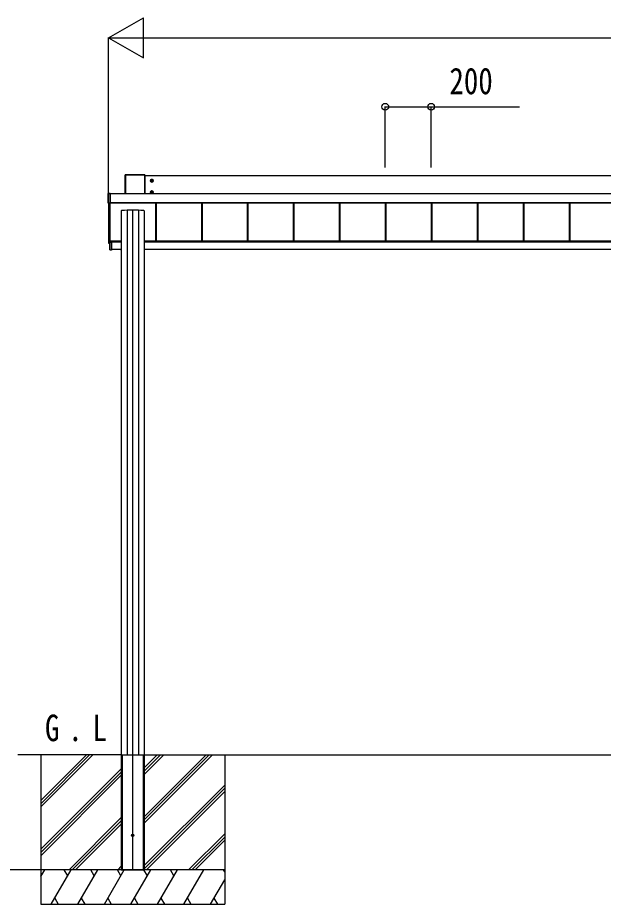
# Model space of a CAD drawing. Units: millimetres, scale not verified. Extents: x -14718 to 14718, y -10395 to 10395.
# Drawn here: x -11908 to -9360, y -7998 to -4139 of the extents above; entities that cross this region are included whole.
import ezdxf
from ezdxf.enums import TextEntityAlignment as Align

# ---------------------------------------------------------------- set-up
doc = ezdxf.new("R2010")
doc.units = ezdxf.units.MM
doc.header["$LTSCALE"] = 50
for name, color, linetype in [('0-2_USER1', 3, 'Continuous'), ('0-3_YKK_12', 2, 'Continuous'), ('0-4_YKK_A1', 4, 'Continuous'), ('0-5_YKK_D', 6, 'Continuous')]:
    doc.layers.add(name, color=color, linetype=linetype)
doc.styles.add('ＭＳ ゴシック', font='')
doc.styles.get('ＭＳ ゴシック').set_extended_font_data('MS Gothic')

msp = doc.modelspace()

# ---------------------------------------------------------------- linework, layer by layer
at = {"layer": '0-3_YKK_12'}
msp.add_line((-11407.43, -7850), (-11407.43, -4974.3), dxfattribs=at)
at = {"layer": '0-4_YKK_A1'}
for p, q in [((-11440.43, -4822.65), (-11440.43, -4904.81)), ((-11440.09, -4822.79), (-11440.43, -4822.65)), ((-11440.09, -4904.81), (-11440.09, -4822.79)), ((-11354.93, -4822.15), (-11439.93, -4822.15)), ((-11439.93, -4822.15), (-11439.59, -4822.29)), ((-11439.59, -4822.29), (-11439.59, -4822.78)), ((-11439.59, -4822.78), (-11439.59, -4904.81)), ((-11355.27, -4822.78), (-11439.59, -4822.78)), ((-11355.27, -4822.29), (-11354.93, -4822.15)), ((-11355.27, -4904.81), (-11355.27, -4822.78)), ((-11354.43, -4822.65), (-11354.77, -4822.79)), ((-11354.77, -4822.79), (-11354.77, -4904.81)), ((-11354.43, -4904.81), (-11354.43, -4822.65)), ((-6860.43, -4826.37), (-11354.43, -4826.37)), ((-11331.68, -4848.11), (-11317.18, -4848.11)), ((-11326.71, -4847.35), (-11327.43, -4847.35)), ((-11324.43, -4855.36), (-11324.43, -4840.86)), ((-11322.15, -4848.87), (-11321.43, -4848.87)), ((-11331.68, -4898.08), (-11317.18, -4898.08)), ((-11326.71, -4897.32), (-11327.43, -4897.32)), ((-11324.43, -4905.33), (-11324.43, -4890.83)), ((-11322.15, -4898.84), (-11321.43, -4898.84)), ((-11513.93, -4946.01), (-11513.93, -4904.03)), ((-11513.47, -4904.23), (-11513.93, -4904.03)), ((-11513.47, -4945.29), (-11513.47, -4904.23)), ((-11513.43, -4903.53), (-11507.73, -4903.53)), ((-11513.43, -4903.53), (-11512.97, -4903.73)), ((-11512.97, -4904.21), (-11512.97, -4945.27)), ((-11505.93, -4904.21), (-11512.97, -4904.21)), ((-11507.73, -4903.57), (-11507.73, -4903.53)), ((-11505.93, -4903.58), (-11507.13, -4903.58)), ((-11507.13, -4903.58), (-11507.13, -4903.58)), ((-11505.93, -4903.58), (-11507.13, -4903.58)), ((-11505.93, -4903.73), (-11505.93, -4903.58)), ((-11505.93, -4903.58), (-11505.93, -4903.58)), ((-11505.93, -4903.73), (-11505.93, -4904.21)), ((-11505.93, -4904.21), (-11505.93, -4945.27)), ((-6814.93, -4904.81), (-11505.93, -4904.81)), ((-6814.93, -4905.29), (-11505.93, -4905.29)), ((-11513.93, -4946.01), (-11513.47, -4945.29)), ((-11512.97, -4945.78), (-11513.43, -4946.51)), ((-11507.73, -4946.51), (-11513.43, -4946.51)), ((-11512.43, -4946.51), (-11512.43, -5118.93)), ((-11507.73, -4946.51), (-11507.73, -4946.39)), ((-11507.43, -4946.34), (-11507.43, -5118.98)), ((-11507.13, -4946.33), (-11505.93, -4946.33)), ((-11507.13, -4946.33), (-11507.13, -4946.33)), ((-11507.13, -4946.33), (-11505.93, -4946.33)), ((-6814.93, -4944.26), (-11505.93, -4944.26)), ((-6814.93, -4944.78), (-11505.93, -4944.78)), ((-11505.93, -4944.92), (-6814.93, -4944.92)), ((-6814.93, -4944.92), (-11505.93, -4944.92)), ((-11505.93, -4945.27), (-11505.93, -4945.78)), ((-11505.93, -4945.78), (-11505.93, -4946.33)), ((-11505.93, -4946.33), (-11505.93, -4946.33)), ((-11432.24, -4977.12), (-11432.24, -7347.5)), ((-11382.62, -4977.12), (-11382.62, -7347.5)), ((-11308.93, -4944.92), (-11308.93, -5111.15)), ((-11308.53, -4944.92), (-11308.53, -5110.2)), ((-11305.93, -4944.92), (-11305.93, -5111.15)), ((-11108.93, -4944.92), (-11108.93, -5111.15)), ((-11106.33, -4944.92), (-11106.33, -5111.15)), ((-11105.93, -4944.92), (-11105.93, -5111.15)), ((-10908.93, -4944.92), (-10908.93, -5111.15)), ((-10906.33, -4944.92), (-10906.33, -5111.15)), ((-10905.93, -4944.92), (-10905.93, -5111.15)), ((-10708.93, -4944.92), (-10708.93, -5111.15)), ((-10706.33, -4944.92), (-10706.33, -5111.15)), ((-10705.93, -4944.92), (-10705.93, -5111.15)), ((-10508.93, -4944.92), (-10508.93, -5111.15)), ((-10506.33, -4944.92), (-10506.33, -5111.15)), ((-10505.93, -4944.92), (-10505.93, -5111.15)), ((-10308.93, -4944.92), (-10308.93, -5111.15)), ((-10306.33, -4944.92), (-10306.33, -5111.15)), ((-10305.93, -4944.92), (-10305.93, -5111.15)), ((-10108.93, -4944.92), (-10108.93, -5111.15)), ((-10106.33, -4944.92), (-10106.33, -5111.15)), ((-10105.93, -4944.92), (-10105.93, -5111.15)), ((-9908.93, -4944.92), (-9908.93, -5111.15)), ((-9906.33, -4944.92), (-9906.33, -5111.15)), ((-9905.93, -4944.92), (-9905.93, -5111.15)), ((-9708.93, -4944.92), (-9708.93, -5111.15)), ((-9706.33, -4944.92), (-9706.33, -5111.15)), ((-9705.93, -4944.92), (-9705.93, -5111.15)), ((-9508.93, -4944.92), (-9508.93, -5111.15)), ((-9506.33, -4944.92), (-9506.33, -5111.15)), ((-9505.93, -4944.92), (-9505.93, -5111.15)), ((-11457.43, -4978.86), (-11457.43, -7343.5)), ((-11357.43, -4978.86), (-11357.43, -7343.5)), ((-11513.43, -5078.91), (-11513.43, -5119.97)), ((-11512.96, -5078.41), (-11512.43, -5078.38)), ((-11513.43, -5120.21), (-11513.43, -5119.97)), ((-11512.96, -5120.46), (-11507.25, -5120.81)), ((-11512.96, -5120.46), (-11512.96, -5120.71)), ((-11512.96, -5120.71), (-11506.93, -5121.09)), ((-11512.96, -5120.71), (-11512.96, -5120.71)), ((-11512.96, -5120.71), (-11506.93, -5121.09)), ((-11511.93, -5119.48), (-11507.93, -5119.48)), ((-11507.25, -5120.86), (-11507.25, -5120.81)), ((-11503.93, -5110.76), (-11507.13, -5110.76)), ((-11506.93, -5112.71), (-11506.93, -5110.76)), ((-11506.93, -5116.29), (-11506.93, -5112.71)), ((-11506.65, -5112.71), (-11506.93, -5112.71)), ((-11506.93, -5149.38), (-11506.93, -5116.29)), ((-11506.65, -5116.29), (-11506.93, -5116.29)), ((-11506.65, -5110.76), (-11506.65, -5112.71)), ((-11506.65, -5116.29), (-11506.65, -5149.38)), ((-11506.63, -5115.99), (-11506.63, -5113.01)), ((-11506.63, -5115.99), (-11506.63, -5115.99)), ((-11500.43, -5116.28), (-11506.63, -5116.29)), ((-11506.62, -5115.99), (-11506.62, -5115.99)), ((-11506.15, -5113.21), (-11506.43, -5113.21)), ((-11506.15, -5115.79), (-11506.43, -5115.79)), ((-11506.15, -5113.21), (-11506.15, -5115.79)), ((-11506.15, -5115.79), (-11500.43, -5115.78)), ((-11505.43, -5111.5), (-11505.43, -5110.76)), ((-11505.43, -5111.5), (-11500.43, -5111.49)), ((-11457.43, -5111.15), (-11504.43, -5111.15)), ((-11504.43, -5111.15), (-11504.43, -5111.44)), ((-11504.43, -5111.44), (-11504.43, -5111.49)), ((-11503.93, -5111.15), (-11503.93, -5110.76)), ((-11500.43, -5115.78), (-11500.43, -5111.49)), ((-11457.43, -5113.15), (-11500.43, -5113.15)), ((-11500.43, -5115.78), (-11500.43, -5115.98)), ((-11457.43, -5116.02), (-11500.43, -5116.02)), ((-11500.43, -5116.28), (-11500.43, -5149.76)), ((-6857.43, -5111.15), (-11357.43, -5111.15)), ((-6857.43, -5113.15), (-11357.43, -5113.15)), ((-6857.43, -5116.02), (-11357.43, -5116.02)), ((-11506.93, -5149.38), (-11506.65, -5149.38)), ((-11506.65, -5149.38), (-11500.43, -5149.76)), ((-11500.43, -5150.06), (-11506.65, -5149.68)), ((-11458.28, -5147.5), (-11500.43, -5147.5)), ((-11500.43, -5149.76), (-11500.43, -5150.06)), ((-11458.43, -5149.68), (-11458.3, -5147.5)), ((-11458.28, -5147.5), (-11457.8, -5147.5)), ((-11457.93, -5150), (-11458.13, -5150)), ((-11457.8, -5147.5), (-11457.93, -5149.68)), ((-11457.43, -5150), (-11457.93, -5150)), ((-11457.43, -5147.5), (-11457.8, -5147.5)), ((-11357.06, -5147.5), (-11357.43, -5147.5)), ((-11357.43, -5149.68), (-11356.93, -5149.68)), ((-11356.93, -5150), (-11357.43, -5150)), ((-11357.06, -5147.5), (-11356.58, -5147.5)), ((-11356.93, -5149.68), (-11357.06, -5147.5)), ((-11356.93, -5150), (-11356.93, -5149.68)), ((-11356.73, -5150), (-11356.93, -5150)), ((-6857.43, -5147.5), (-11356.58, -5147.5)), ((-11356.56, -5147.5), (-11356.43, -5149.68)), ((-11457.43, -7347.5), (-11907.43, -7347.5)), ((-11807.43, -7347.5), (-11807.43, -7997.5)), ((-11807.43, -7574.13), (-11580.8, -7347.5)), ((-11807.43, -7545.85), (-11609.08, -7347.5)), ((-11807.43, -7559.99), (-11595, -7347.56)), ((-11457.43, -7343.5), (-11457.43, -7847.5)), ((-11457.43, -7347.5), (-11457.13, -7347.5)), ((-11457.43, -7347.5), (-11457.43, -7847.5)), ((-11457.13, -7347.5), (-11357.73, -7347.5)), ((-11454.93, -7347.5), (-11454.93, -7847.5)), ((-11453.43, -7347.5), (-11453.43, -7847.5)), ((-11361.43, -7347.5), (-11361.43, -7847.5)), ((-11359.93, -7347.5), (-11359.93, -7847.5)), ((-11357.43, -7343.5), (-11357.43, -7847.5)), ((-11357.43, -7347.5), (-1707.43, -7347.5)), ((-11357.43, -7347.5), (-11357.43, -7847.5)), ((-11357.43, -7432.5), (-11272.43, -7347.5)), ((-11357.43, -7418.36), (-11286.57, -7347.5)), ((-11357.43, -7404.21), (-11300.72, -7347.5)), ((-11357.43, -7644.63), (-11060.34, -7347.54)), ((-11357.43, -7630.49), (-11074.48, -7347.54)), ((-11357.43, -7616.35), (-11088.62, -7347.54)), ((-11007.43, -7347.5), (-11007.43, -7997.5)), ((-11807.43, -7757.98), (-11457.43, -7407.98)), ((-11807.43, -7772.12), (-11457.43, -7422.12)), ((-11807.43, -7786.26), (-11457.43, -7436.26)), ((-11357.43, -7828.48), (-11007.43, -7478.48)), ((-11357.43, -7842.62), (-11007.43, -7492.62)), ((-11348.17, -7847.5), (-11007.43, -7506.76)), ((-11684.82, -7847.5), (-11457.43, -7620.11)), ((-11670.68, -7847.5), (-11457.43, -7634.25)), ((-11656.54, -7847.5), (-11457.43, -7648.4)), ((-11164.32, -7847.5), (-11007.43, -7690.61)), ((-11150.18, -7847.5), (-11007.43, -7704.75)), ((-11136.04, -7847.5), (-11007.43, -7718.89)), ((-11472.69, -7847.5), (-11457.43, -7832.24)), ((-11007.43, -7847.5), (-11807.43, -7847.5)), ((-11807.43, -7876.44), (-11790.72, -7847.5)), ((-11007.43, -7847.5), (-11807.43, -7847.5)), ((-11805.72, -7873.48), (-11807.43, -7870.52)), ((-11761.85, -7997.5), (-11675.25, -7847.5)), ((-11690.25, -7873.48), (-11705.25, -7847.5)), ((-11646.38, -7997.5), (-11559.78, -7847.5)), ((-11574.78, -7873.48), (-11589.78, -7847.5)), ((-11530.91, -7997.5), (-11444.31, -7847.5)), ((-11459.31, -7873.48), (-11474.31, -7847.5)), ((-11457.43, -7847.5), (-11357.43, -7847.5)), ((-11415.44, -7997.5), (-11328.84, -7847.5)), ((-11343.84, -7873.48), (-11358.84, -7847.5)), ((-11299.97, -7997.5), (-11213.37, -7847.5)), ((-11228.37, -7873.48), (-11243.37, -7847.5)), ((-11184.5, -7997.5), (-11097.9, -7847.5)), ((-11007.43, -7856.16), (-11012.43, -7847.5)), ((-11069.03, -7997.5), (-11007.43, -7890.8)), ((-11746.86, -7971.52), (-11731.86, -7997.5)), ((-11631.39, -7971.52), (-11616.39, -7997.5)), ((-11515.92, -7971.52), (-11500.92, -7997.5)), ((-11400.44, -7971.52), (-11385.44, -7997.5)), ((-11284.98, -7971.52), (-11269.98, -7997.5)), ((-11169.5, -7971.52), (-11154.51, -7997.5)), ((-11054.03, -7971.52), (-11039.04, -7997.5)), ((-11807.43, -7997.5), (-11007.43, -7997.5))]:
    msp.add_line(p, q, dxfattribs=at)
for points in [[(-11439.59, -4822.29), (-11355.27, -4822.29), (-11355.27, -4822.78)], [(-11327.43, -4847.35), (-11327.43, -4848.87), (-11326.71, -4848.87)], [(-11323.67, -4845.83), (-11323.67, -4845.11), (-11325.19, -4845.11), (-11325.19, -4845.83)], [(-11325.19, -4850.39), (-11325.19, -4851.11), (-11323.67, -4851.11), (-11323.67, -4850.39)], [(-11321.43, -4848.87), (-11321.43, -4847.35), (-11322.15, -4847.35)], [(-11327.43, -4897.32), (-11327.43, -4898.84), (-11326.71, -4898.84)], [(-11323.67, -4895.8), (-11323.67, -4895.08), (-11325.19, -4895.08), (-11325.19, -4895.8)], [(-11325.19, -4900.36), (-11325.19, -4901.08), (-11323.67, -4901.08), (-11323.67, -4900.36)], [(-11321.43, -4898.84), (-11321.43, -4897.32), (-11322.15, -4897.32)], [(-11512.97, -4904.21), (-11512.97, -4903.73), (-11505.93, -4903.73)], [(-11507.63, -4903.58), (-11507.67, -4903.57), (-11507.73, -4903.57)], [(-11505.93, -4945.78), (-11512.97, -4945.78), (-11512.97, -4945.27), (-11505.93, -4945.27)], [(-11512.43, -5118.93), (-11512.43, -5119.5), (-11506.93, -5119.83)], [(-11506.62, -5115.99), (-11506.63, -5115.99), (-11506.63, -5115.99)], [(-11506.61, -5115.99), (-11500.43, -5115.98), (-11500.43, -5116.28)], [(-11506.43, -5115.81), (-11506.43, -5115.79), (-11506.43, -5113.21)], [(-11457.93, -5150), (-11457.93, -5149.68), (-11457.43, -5149.68)], [(-11457.13, -7347.5), (-11357.73, -7347.5), (-11357.43, -7347.5)]]:
    msp.add_lwpolyline(points, dxfattribs=at)
for points in [[(-11324.43, -4842.34), (-11329.43, -4845.22), (-11329.43, -4851), (-11324.43, -4853.88), (-11319.43, -4851), (-11319.43, -4845.22)], [(-11324.43, -4892.31), (-11329.43, -4895.19), (-11329.43, -4900.97), (-11324.43, -4903.85), (-11319.43, -4900.97), (-11319.43, -4895.19)]]:
    msp.add_lwpolyline(points, close=True, dxfattribs=at)
for centre, radius in [((-11324.43, -4848.11), 6.25), ((-11324.43, -4848.11), 5), ((-11324.43, -4898.08), 6.25), ((-11324.43, -4898.08), 5), ((-11407.43, -7697.5), 5)]:
    msp.add_circle(centre, radius, dxfattribs=at)
for centre, radius, start, end in [((-11439.59, -4822.79), 0.5, 90.15046, 179.81463), ((-11439.71, -4826.89), 4.12, 88.40447, 95.35624), ((-11355.27, -4822.79), 0.5, 0.18537, 89.84954), ((-11355.15, -4826.89), 4.12, 84.64376, 91.59553), ((-11324.43, -4848.11), 5.58, 153.74848, 206.25152), ((-11324.43, -4848.11), 5.58, 93.74848, 146.25152), ((-11324.43, -4848.11), 5.58, 213.74848, 266.25152), ((-11326.71, -4845.83), 1.52, 270, 0), ((-11326.71, -4850.39), 1.52, 0, 90), ((-11324.43, -4848.11), 5.58, 33.74848, 86.25152), ((-11324.43, -4848.11), 5.58, 273.74848, 326.25152), ((-11322.15, -4845.83), 1.52, 180, 270), ((-11322.15, -4850.39), 1.52, 90, 180), ((-11324.43, -4848.11), 5.58, 333.74848, 26.25152), ((-11324.43, -4898.08), 5.58, 153.74848, 206.25152), ((-11324.43, -4898.08), 5.58, 93.74848, 146.25152), ((-11326.71, -4895.8), 1.52, 270, 0), ((-11326.71, -4900.36), 1.52, 0, 90), ((-11324.43, -4898.08), 5.58, 33.74848, 86.25152), ((-11322.15, -4895.8), 1.52, 180, 270), ((-11322.15, -4900.36), 1.52, 90, 180), ((-11324.43, -4898.08), 5.58, 333.74848, 26.25152), ((-11512.97, -4904.23), 0.5, 90.15046, 179.81463), ((-11513.09, -4908.33), 4.12, 88.40447, 95.35624), ((-11507.55, -4901.83), 1.74, 265.66516, 269.50049), ((-11324.43, -4898.08), 5.58, 213.74848, 266.25152), ((-11324.43, -4898.08), 5.58, 273.74848, 326.25152), ((-11513.09, -4949.39), 4.12, 88.40447, 95.35624), ((-11512.97, -4945.28), 0.502, 180.349, 269.68592), ((-11507.73, -4946.09), 0.301, 269.99262, 297.9043), ((-11507.22, -4949.04), 2.71, 88.10375, 98.40666), ((-11512.93, -5078.91), 0.5, 93.48119, 179.98396), ((-11512.93, -5119.97), 0.5, 180.01604, 266.51881), ((-11512.93, -5120.21), 0.5, 180, 266.3803), ((-11512.93, -5120.21), 0.5, 180.01604, 266.51881), ((-11511.93, -5118.98), 0.5, 180.01746, 270.01745), ((-11507.93, -5118.98), 0.5, 269.98255, 359.98254), ((-11507.13, -5110.46), 0.3, 180.01748, 270.01745), ((-11507.23, -5120.51), 0.3, 266.48405, 359.9811), ((-11507.23, -5120.56), 0.3, 266.48405, 359.9811), ((-11506.63, -5112.71), 0.3, 180.01746, 270.01745), ((-11506.63, -5116.29), 0.3, 90.12237, 180), ((-11505.3, -5112.78), 1.35, 177.08798, 189.90325), ((-11505.43, -5116.22), 1.22, 169.53624, 183.72385), ((-11505.42, -5116.17), 1.21, 171.62247, 185.82998), ((-11505.38, -5116.22), 1.25, 169.72631, 183.54265), ((-11506.61, -5116.29), 0.3, 90.22184, 92.22662), ((-11506.61, -5116.14), 0.141, 90.0241, 94.22537), ((-11506.22, -5117.78), 1.98, 88.04873, 96.20074), ((-11506.63, -5149.38), 0.3, 180, 266.5), ((-11505.42, -5149.53), 1.24, 173.06854, 186.93146), ((-11458.13, -5149.7), 0.3, 176.5, 270), ((-11356.73, -5149.7), 0.3, 270, 3.5)]:
    msp.add_arc(centre, radius, start, end, dxfattribs=at)
for centre, major_axis, ratio, start_param, end_param in [((-11439.93, -4822.65), (0.382, -0.325), 0.996231, 2.2770247, 3.8440941), ((-11354.93, -4822.65), (0.382, 0.325), 0.996231, 5.5806839, 7.1477533), ((-11513.43, -4904.03), (0.382, -0.325), 0.996231, 2.2770247, 3.8440941), ((-11507.13, -4903.57), (0.6, 0), 0.026226, 3.1415927, 3.8726279), ((-11507.13, -4903.57), (0.6, 0), 0.026226, 3.8726279, 4.712389), ((-11513.43, -4946.01), (0.382, 0.325), 0.996231, 2.4390913, 4.0061606), ((-11507.13, -4946.39), (0.6, 0), 0.096025, 1.5707963, 3.1415927), ((-11507.73, -4946.21), (0, 0.3), 0.998743, 3.1415927, 4.2299164), ((-11407.43, -4978.86), (50, 0), 0.04, 6.2831853, 9.424778), ((-11506.65, -5120.89), (0.6, -0.037), 0.034769, 3.1437205, 4.2258199), ((-11506.65, -5113.21), (0.301, 0.4), 0.997782, 5.3593221, 6.9301184), ((-11506.65, -5115.79), (0.301, 0.4), 0.997782, 3.7885257, 3.8252324), ((-11506.63, -5113.21), (0.108, 0.169), 0.994155, 5.2849907, 6.855787), ((-11506.63, -5115.79), (-0.145, 0.15), 0.921201, 2.3686772, 3.9027669), ((-11506.63, -5115.79), (0.482, -0.007), 0.414889, 4.7553012, 6.2893908), ((-11506.13, -5115.79), (0.001, 0.2), 0.09157, 1.5714198, 1.6062613), ((-11457.93, -5149.7), (0.5, -0.018), 0.036539, 1.5736281, 3.1406975), ((-11356.93, -5149.7), (0.5, 0.018), 0.036539, 0.0008951, 1.5679645)]:
    msp.add_ellipse(centre, major_axis=major_axis, ratio=ratio, start_param=start_param, end_param=end_param, dxfattribs=at)
at = {"layer": '0-5_YKK_D'}
for p, q in [((-11512.43, -4226.37), (-11360.88, -4138.87)), ((-11360.88, -4313.87), (-11360.88, -4138.87)), ((-11512.43, -4945.51), (-11512.43, -4225.37)), ((-11512.43, -4226.37), (-11360.88, -4313.87)), ((-11512.43, -4226.37), (-11209.32, -4226.37)), ((-11337.43, -4226.37), (-2277.43, -4226.37)), ((-10308.93, -4791.21), (-10308.93, -4525.37)), ((-10108.93, -4791.21), (-10108.93, -4525.37)), ((-11808.43, -7847.5), (-12108.43, -7847.5))]:
    msp.add_line(p, q, dxfattribs=at)
msp.add_lwpolyline([(-10308.93, -4526.37), (-10108.93, -4526.37), (-9723.83, -4526.37)], dxfattribs=at)
for centre in [(-10308.93, -4526.37), (-10108.93, -4526.37)]:
    msp.add_circle(centre, 14.88, dxfattribs=at)

# ---------------------------------------------------------------- texts
at = {"layer": '0-2_USER1', "style": 'ＭＳ ゴシック', "width": 0.8}
for s, p in [('G', (-11789.43, -7322.19)), ('L', (-11582.56, -7322.19)), ('.', (-11688.63, -7322.19))]:
    msp.add_text(s, height=115.5, dxfattribs=at).set_placement(p, align=Align.BOTTOM_LEFT)
at = {"layer": '0-5_YKK_D', "style": 'ＭＳ ゴシック', "width": 0.8}
msp.add_text('200', height=115.5, dxfattribs=at).set_placement((-10029.43, -4506.37), align=Align.BOTTOM_LEFT)

doc.saveas('drawing.dxf')
